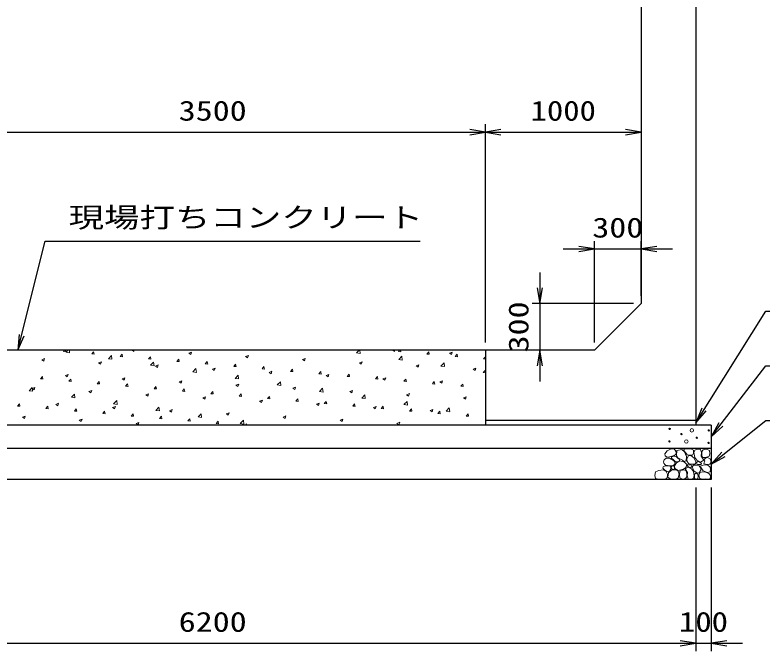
# Model space of a CAD drawing. Units: millimetres at full size. Extents: x 0 to 42050, y 0 to 29700.
# Drawn here: x 19756 to 24551, y 12420 to 16502 of the extents above; entities that cross this region are included whole.
import ezdxf
from ezdxf.enums import TextEntityAlignment as Align

# ---------------------------------------------------------------- set-up
doc = ezdxf.new("R2010")
doc.units = ezdxf.units.MM
for name, color, linetype, lineweight in [('D-DCR-HCHn', 4, 'Continuous', 9), ('D-STR-DIM', 7, 'Continuous', 25), ('D-STR-STRn', 1, 'Continuous', 25), ('D-STR-TXT', 7, 'Continuous', 25)]:
    doc.layers.add(name, color=color, linetype=linetype, lineweight=lineweight)
doc.styles.add('ＭＳ ゴシック', font='')
doc.styles.get('ＭＳ ゴシック').set_extended_font_data('MS Gothic')

# ---------------------------------------------------------------- blocks, each defined once
blk = doc.blocks.new('open_arrow')
at = {"color": 0, "linetype": 'Continuous', "lineweight": -2}
blk.add_lwpolyline([(7.5, 1.25), (0, 0), (7.5, -1.25)], dxfattribs=at)

msp = doc.modelspace()

# ---------------------------------------------------------------- linework, layer by layer
at = {"layer": 'D-DCR-HCHn'}
for p, q in [((20066.46, 14342.241), (20072.971, 14350)), ((20066.463, 14342.227), (20081.645, 14340.899)), ((20081.754, 14340.821), (20080.061, 14350)), ((20084.099, 14338.09), (20095.527, 14350)), ((20084.127, 14338.032), (20106.717, 14334.528)), ((20106.695, 14334.551), (20104.897, 14350)), ((20248.645, 14326.302), (20260.89, 14340.895)), ((20263.938, 14324.881), (20261.002, 14340.802)), ((20507.614, 14350), (20518.656, 14342.552)), ((20518.67, 14342.556), (20521.168, 14350)), ((20871.028, 14330.768), (20888.813, 14337.595)), ((20883.701, 14322.213), (20888.851, 14337.562)), ((21947.977, 14333.262), (21964.037, 14350)), ((21970.573, 14329.723), (21968.214, 14350)), ((22181.973, 14350), (22192.196, 14343.105)), ((22192.21, 14343.109), (22194.522, 14350)), ((22217.429, 14342.015), (22232.611, 14340.687)), ((22217.433, 14342.029), (22224.122, 14350)), ((22232.719, 14340.594), (22230.984, 14350)), ((22399.618, 14326.09), (22411.863, 14340.683)), ((22414.903, 14324.654), (22411.966, 14340.576)), ((22544.57, 14331.32), (22562.355, 14338.147)), ((22557.241, 14322.767), (22562.391, 14338.116)), ((19927.549, 14289.53), (19945.334, 14296.357)), ((19927.574, 14289.494), (19940.209, 14280.972)), ((19940.223, 14280.975), (19945.373, 14296.324)), ((20248.647, 14326.288), (20263.829, 14324.96)), ((20355.178, 14296.048), (20374.962, 14316.666)), ((20355.206, 14295.989), (20377.796, 14292.485)), ((20377.774, 14292.509), (20374.967, 14316.631)), ((20430.83, 14310.363), (20443.075, 14324.956)), ((20430.831, 14310.349), (20446.013, 14309.021)), ((20446.122, 14308.94), (20443.185, 14324.862)), ((20613.014, 14294.424), (20625.26, 14309.017)), ((20613.015, 14294.41), (20628.197, 14293.082)), ((20628.306, 14293), (20625.369, 14308.921)), ((20795.199, 14278.485), (20807.444, 14293.078)), ((20810.49, 14277.06), (20807.553, 14292.981)), ((20871.052, 14330.732), (20883.687, 14322.21)), ((21236.059, 14310.425), (21253.844, 14317.252)), ((21236.083, 14310.389), (21248.718, 14301.867)), ((21248.732, 14301.871), (21253.882, 14317.22)), ((21601.091, 14290.083), (21618.876, 14296.91)), ((21601.114, 14290.047), (21613.748, 14281.525)), ((21613.763, 14281.529), (21618.913, 14296.878)), ((21948.006, 14333.2), (21970.596, 14329.697)), ((22219.056, 14291.22), (22238.84, 14311.839)), ((22219.086, 14291.157), (22241.675, 14287.654)), ((22241.652, 14287.681), (22238.846, 14311.803)), ((22399.613, 14326.076), (22414.795, 14324.748)), ((22544.592, 14331.285), (22557.226, 14322.763)), ((22581.797, 14310.137), (22596.979, 14308.809)), ((22581.802, 14310.151), (22594.047, 14324.744)), ((22597.087, 14308.714), (22594.15, 14324.635)), ((22763.981, 14294.198), (22775, 14293.234)), ((22763.987, 14294.212), (22775, 14307.336)), ((20292.58, 14269.188), (20310.365, 14276.014)), ((20292.605, 14269.151), (20305.24, 14260.629)), ((20305.254, 14260.633), (20310.404, 14275.982)), ((20626.257, 14254.005), (20646.041, 14274.624)), ((20626.286, 14253.946), (20648.875, 14250.443)), ((20648.853, 14250.467), (20646.047, 14274.589)), ((20657.612, 14248.845), (20675.396, 14255.672)), ((20657.636, 14248.809), (20670.27, 14240.287)), ((20670.285, 14240.29), (20675.435, 14255.639)), ((20795.199, 14278.471), (20810.381, 14277.143)), ((20977.383, 14262.532), (20992.565, 14261.203)), ((20977.384, 14262.546), (20989.629, 14277.139)), ((20992.674, 14261.119), (20989.737, 14277.041)), ((21159.567, 14246.593), (21174.749, 14245.264)), ((21159.568, 14246.607), (21171.814, 14261.2)), ((21174.857, 14245.179), (21171.921, 14261.101)), ((21341.753, 14230.667), (21353.998, 14245.261)), ((21357.041, 14229.239), (21354.105, 14245.16)), ((21966.122, 14269.74), (21983.907, 14276.567)), ((21966.145, 14269.704), (21978.779, 14261.182)), ((21978.794, 14261.187), (21983.944, 14276.536)), ((22331.154, 14249.397), (22348.938, 14256.224)), ((22331.176, 14249.362), (22343.81, 14240.84)), ((22343.824, 14240.844), (22348.974, 14256.193)), ((22490.135, 14249.177), (22509.919, 14269.796)), ((22490.165, 14249.115), (22512.755, 14245.611)), ((22512.732, 14245.639), (22509.925, 14269.761)), ((20079.164, 14187.265), (20096.948, 14194.092)), ((20091.837, 14178.71), (20096.988, 14194.059)), ((20897.336, 14211.963), (20917.12, 14232.582)), ((20897.365, 14211.903), (20919.955, 14208.4)), ((20919.932, 14208.424), (20917.126, 14232.547)), ((21022.643, 14228.502), (21040.428, 14235.329)), ((21022.667, 14228.466), (21035.301, 14219.944)), ((21035.315, 14219.948), (21040.466, 14235.297)), ((21341.751, 14230.654), (21356.933, 14229.325)), ((21387.674, 14208.16), (21405.459, 14214.987)), ((21387.697, 14208.124), (21400.332, 14199.602)), ((21400.346, 14199.606), (21405.496, 14214.955)), ((21523.935, 14214.715), (21539.117, 14213.386)), ((21523.938, 14214.728), (21536.183, 14229.321)), ((21539.225, 14213.299), (21536.288, 14229.22)), ((21706.12, 14198.776), (21721.302, 14197.447)), ((21706.122, 14198.789), (21718.368, 14213.382)), ((21721.409, 14197.358), (21718.472, 14213.28)), ((21752.706, 14187.817), (21770.49, 14194.644)), ((21765.377, 14179.264), (21770.527, 14194.613)), ((21888.307, 14182.85), (21900.552, 14197.443)), ((21903.593, 14181.418), (21900.656, 14197.339)), ((22696.185, 14229.055), (22713.97, 14235.882)), ((22696.206, 14229.019), (22708.841, 14220.497)), ((22708.855, 14220.502), (22714.005, 14235.851)), ((22761.214, 14207.135), (22775, 14221.503)), ((22761.244, 14207.072), (22775, 14204.938)), ((19919.519, 14167.123), (19931.764, 14181.716)), ((19919.521, 14167.109), (19934.703, 14165.781)), ((19934.812, 14165.704), (19931.875, 14181.626)), ((20079.189, 14187.229), (20091.823, 14178.706)), ((20101.704, 14151.184), (20113.949, 14165.777)), ((20101.706, 14151.17), (20116.888, 14149.842)), ((20116.996, 14149.764), (20114.059, 14165.685)), ((20283.889, 14135.245), (20296.134, 14149.838)), ((20299.18, 14133.824), (20296.243, 14149.745)), ((20444.195, 14166.922), (20461.98, 14173.749)), ((20444.219, 14166.886), (20456.854, 14158.364)), ((20456.868, 14158.368), (20462.018, 14173.717)), ((20809.227, 14146.579), (20827.011, 14153.406)), ((20809.25, 14146.544), (20821.885, 14138.022)), ((20821.899, 14138.025), (20827.049, 14153.374)), ((21168.415, 14169.921), (21188.199, 14190.539)), ((21168.444, 14169.861), (21191.034, 14166.357)), ((21191.011, 14166.382), (21188.205, 14190.505)), ((21439.494, 14127.878), (21459.278, 14148.497)), ((21462.09, 14124.34), (21459.284, 14148.462)), ((21752.728, 14187.782), (21765.363, 14179.259)), ((21888.304, 14182.837), (21903.486, 14181.508)), ((22070.488, 14166.897), (22085.67, 14165.569)), ((22070.492, 14166.911), (22082.737, 14181.504)), ((22085.777, 14165.478), (22082.84, 14181.399)), ((22117.737, 14167.474), (22135.522, 14174.301)), ((22117.759, 14167.439), (22130.394, 14158.917)), ((22130.408, 14158.921), (22135.558, 14174.27)), ((22252.672, 14150.958), (22267.854, 14149.63)), ((22252.676, 14150.972), (22264.922, 14165.565)), ((22267.961, 14149.537), (22265.024, 14165.459)), ((22434.861, 14135.033), (22447.106, 14149.626)), ((22450.144, 14133.597), (22447.208, 14149.519)), ((22482.768, 14147.132), (22500.553, 14153.959)), ((22482.79, 14147.097), (22495.424, 14138.575)), ((22495.439, 14138.579), (22500.589, 14153.928)), ((19846.695, 14090.664), (19866.478, 14111.283)), ((19865.747, 14105.342), (19883.532, 14112.169)), ((19865.772, 14105.306), (19878.407, 14096.784)), ((19869.29, 14087.126), (19866.484, 14111.248)), ((19878.421, 14096.787), (19883.571, 14112.136)), ((20283.89, 14135.231), (20299.072, 14133.903)), ((20466.073, 14119.306), (20478.318, 14133.899)), ((20466.074, 14119.292), (20481.256, 14117.964)), ((20481.363, 14117.883), (20478.427, 14133.805)), ((20648.258, 14103.367), (20660.503, 14117.96)), ((20648.258, 14103.353), (20663.44, 14102.025)), ((20663.547, 14101.943), (20660.611, 14117.864)), ((20830.443, 14087.428), (20842.688, 14102.021)), ((20845.731, 14086.003), (20842.794, 14101.924)), ((21174.258, 14126.237), (21192.043, 14133.064)), ((21174.281, 14126.201), (21186.916, 14117.679)), ((21186.93, 14117.683), (21192.08, 14133.032)), ((21439.523, 14127.818), (21462.113, 14124.314)), ((21539.289, 14105.894), (21557.074, 14112.721)), ((21539.312, 14105.859), (21551.946, 14097.337)), ((21551.961, 14097.341), (21557.111, 14112.69)), ((21710.573, 14085.836), (21730.357, 14106.455)), ((21733.169, 14082.298), (21730.363, 14106.42)), ((22434.856, 14135.019), (22450.038, 14133.691)), ((22617.04, 14119.08), (22632.222, 14117.752)), ((22617.046, 14119.094), (22629.291, 14133.687)), ((22632.328, 14117.657), (22629.391, 14133.578)), ((19846.723, 14090.607), (19869.313, 14087.103)), ((20117.774, 14048.621), (20137.557, 14069.24)), ((20140.369, 14045.083), (20137.563, 14069.206)), ((20230.779, 14084.999), (20248.563, 14091.826)), ((20230.803, 14084.963), (20243.438, 14076.441)), ((20243.452, 14076.445), (20248.602, 14091.794)), ((20595.81, 14064.656), (20613.595, 14071.483)), ((20595.834, 14064.621), (20608.468, 14056.099)), ((20608.482, 14056.102), (20613.633, 14071.451)), ((20830.442, 14087.414), (20845.624, 14086.086)), ((20960.841, 14044.314), (20978.626, 14051.141)), ((20973.513, 14035.76), (20978.663, 14051.109)), ((21012.626, 14071.475), (21027.808, 14070.147)), ((21012.627, 14071.489), (21024.872, 14086.082)), ((21027.915, 14070.062), (21024.978, 14085.984)), ((21194.81, 14055.536), (21209.992, 14054.208)), ((21194.812, 14055.55), (21207.057, 14070.143)), ((21210.099, 14054.122), (21207.162, 14070.044)), ((21376.997, 14039.611), (21389.242, 14054.204)), ((21392.283, 14038.182), (21389.346, 14054.103)), ((21710.602, 14085.775), (21733.192, 14082.271)), ((21904.321, 14085.552), (21922.105, 14092.378)), ((21904.343, 14085.516), (21916.977, 14076.994)), ((21916.991, 14076.999), (21922.141, 14092.348)), ((21981.652, 14043.794), (22001.436, 14064.412)), ((22004.248, 14040.255), (22001.442, 14064.378)), ((22269.352, 14065.209), (22287.137, 14072.036)), ((22269.373, 14065.174), (22282.008, 14056.652)), ((22282.022, 14056.656), (22287.172, 14072.005)), ((22634.383, 14044.866), (22652.168, 14051.693)), ((22647.053, 14036.314), (22652.203, 14051.663)), ((19772.578, 13992.006), (19784.823, 14006.599)), ((19787.869, 13990.587), (19784.933, 14006.509)), ((20017.362, 14003.076), (20035.147, 14009.903)), ((20017.387, 14003.041), (20030.021, 13994.518)), ((20030.035, 13994.522), (20035.185, 14009.871)), ((20117.802, 14048.564), (20140.392, 14045.06)), ((20388.853, 14006.579), (20408.637, 14027.198)), ((20388.881, 14006.521), (20411.471, 14003.017)), ((20411.449, 14003.041), (20408.642, 14027.164)), ((20960.865, 14044.278), (20973.499, 14035.756)), ((21325.873, 14023.971), (21343.657, 14030.798)), ((21325.895, 14023.936), (21338.53, 14015.414)), ((21338.544, 14015.418), (21343.694, 14030.767)), ((21376.994, 14039.597), (21392.176, 14038.269)), ((21559.178, 14023.658), (21574.36, 14022.33)), ((21559.181, 14023.671), (21571.426, 14038.265)), ((21574.467, 14022.242), (21571.53, 14038.163)), ((21690.904, 14003.629), (21708.689, 14010.456)), ((21690.926, 14003.594), (21703.561, 13995.071)), ((21703.575, 13995.076), (21708.725, 14010.425)), ((21741.362, 14007.719), (21756.544, 14006.391)), ((21741.366, 14007.732), (21753.611, 14022.326)), ((21756.65, 14006.301), (21753.714, 14022.223)), ((21923.551, 13991.793), (21935.796, 14006.386)), ((21938.834, 13990.361), (21935.897, 14006.282)), ((21981.681, 14043.732), (22004.271, 14040.229)), ((22252.731, 14001.751), (22272.515, 14022.37)), ((22252.76, 14001.689), (22275.35, 13998.186)), ((22275.327, 13998.213), (22272.521, 14022.335)), ((22634.404, 14044.832), (22647.039, 14036.309)), ((19772.58, 13991.992), (19787.762, 13990.663)), ((19954.763, 13976.066), (19967.008, 13990.66)), ((19954.764, 13976.053), (19969.946, 13974.724)), ((19970.053, 13974.647), (19967.117, 13990.569)), ((20136.947, 13960.127), (20149.192, 13974.72)), ((20136.948, 13960.114), (20152.13, 13958.785)), ((20152.237, 13958.707), (20149.3, 13974.628)), ((20319.132, 13944.188), (20331.377, 13958.781)), ((20334.421, 13942.767), (20331.484, 13958.688)), ((20382.394, 13982.734), (20400.178, 13989.56)), ((20382.417, 13982.698), (20395.052, 13974.176)), ((20395.066, 13974.18), (20400.216, 13989.529)), ((20659.932, 13964.537), (20679.716, 13985.156)), ((20659.96, 13964.478), (20682.55, 13960.975)), ((20682.528, 13960.999), (20679.721, 13985.121)), ((20747.425, 13962.391), (20765.21, 13969.218)), ((20747.448, 13962.356), (20760.083, 13953.834)), ((20760.097, 13953.837), (20765.247, 13969.186)), ((21923.546, 13991.78), (21938.728, 13990.452)), ((22055.935, 13983.286), (22073.72, 13990.113)), ((22055.957, 13983.251), (22068.592, 13974.729)), ((22068.606, 13974.733), (22073.756, 13990.082)), ((22105.731, 13975.841), (22120.913, 13974.513)), ((22105.735, 13975.854), (22117.98, 13990.447)), ((22121.018, 13974.421), (22118.081, 13990.342)), ((22287.915, 13959.902), (22303.097, 13958.574)), ((22287.92, 13959.915), (22300.165, 13974.508)), ((22303.202, 13958.48), (22300.265, 13974.402)), ((22420.967, 13962.943), (22438.752, 13969.77)), ((22420.988, 13962.909), (22433.622, 13954.387)), ((22433.636, 13954.391), (22438.787, 13969.74)), ((22470.105, 13943.976), (22482.35, 13958.569)), ((22485.386, 13942.54), (22482.449, 13958.462)), ((22523.81, 13959.709), (22543.594, 13980.328)), ((22523.839, 13959.647), (22546.429, 13956.143)), ((22546.406, 13956.171), (22543.6, 13980.293)), ((19803.946, 13921.153), (19821.73, 13927.98)), ((19803.97, 13921.118), (19816.605, 13912.596)), ((19816.619, 13912.599), (19821.769, 13927.948)), ((20168.977, 13900.811), (20186.762, 13907.638)), ((20181.65, 13892.257), (20186.8, 13907.606)), ((20319.132, 13944.175), (20334.314, 13942.846)), ((20501.317, 13928.249), (20513.562, 13942.842)), ((20501.317, 13928.236), (20516.499, 13926.907)), ((20516.605, 13926.826), (20513.668, 13942.748)), ((20683.501, 13912.31), (20695.746, 13926.903)), ((20683.501, 13912.297), (20698.683, 13910.968)), ((20698.789, 13910.886), (20695.852, 13926.807)), ((20865.686, 13896.371), (20877.931, 13910.964)), ((20880.972, 13894.946), (20878.036, 13910.867)), ((20931.011, 13922.494), (20950.795, 13943.113)), ((20931.039, 13922.435), (20953.629, 13918.932)), ((20953.607, 13918.957), (20950.8, 13943.079)), ((21112.456, 13942.048), (21130.241, 13948.875)), ((21112.479, 13942.013), (21125.114, 13933.491)), ((21125.128, 13933.495), (21130.278, 13948.844)), ((21477.488, 13921.706), (21495.272, 13928.533)), ((21477.51, 13921.671), (21490.144, 13913.149)), ((21490.158, 13913.153), (21495.309, 13928.502)), ((21842.519, 13901.363), (21860.304, 13908.19)), ((21855.189, 13892.811), (21860.339, 13908.16)), ((22470.099, 13943.963), (22485.281, 13942.634)), ((22652.283, 13928.024), (22667.465, 13926.695)), ((22652.289, 13928.037), (22664.534, 13942.63)), ((22667.57, 13926.6), (22664.633, 13942.521)), ((20169.001, 13900.775), (20181.636, 13892.253)), ((20534.008, 13880.468), (20551.793, 13887.295)), ((20534.032, 13880.433), (20546.666, 13871.911)), ((20546.68, 13871.915), (20551.83, 13887.264)), ((20865.685, 13896.357), (20880.867, 13895.029)), ((21047.869, 13880.418), (21063.051, 13879.09)), ((21047.871, 13880.432), (21060.116, 13895.025)), ((21063.156, 13879.005), (21060.22, 13894.927)), ((21202.09, 13880.452), (21221.874, 13901.071)), ((21202.118, 13880.393), (21224.708, 13876.889)), ((21224.686, 13876.914), (21221.88, 13901.037)), ((21234.676, 13870), (21242.3, 13879.086)), ((21244.061, 13870), (21242.403, 13878.987)), ((21842.541, 13901.328), (21855.175, 13892.806)), ((22207.55, 13881.021), (22225.335, 13887.847)), ((22207.571, 13880.986), (22220.206, 13872.464)), ((22220.22, 13872.468), (22225.37, 13887.817))]:
    msp.add_line(p, q, dxfattribs=at)
for points in [[(23992.988, 13679.601), (23999.036, 13685.086), (24000.103, 13690.792), (23996.586, 13703.305), (23986.29, 13717.61), (23963.996, 13716.105), (23942.429, 13705.811), (23927.805, 13685.597), (23929.979, 13672.456), (23936.98, 13665.716), (23948.231, 13663.215), (23964.489, 13667.483), (23985.711, 13674.481)], [(24155.31, 13713.906), (24162.244, 13693.102), (24159.933, 13669.988), (24176.113, 13644.562), (24155.31, 13633.005), (24132.195, 13644.562), (24118.327, 13663.053), (24113.704, 13693.102), (24118.327, 13709.283), (24132.195, 13716.217)], [(24173.802, 13711.594), (24194.605, 13716.217), (24213.096, 13706.971), (24215.408, 13686.168), (24210.785, 13669.988), (24187.67, 13663.053), (24171.49, 13663.053), (24164.556, 13674.611), (24164.556, 13700.037)], [(24020.202, 13645.711), (24018.546, 13639.566), (24012.989, 13635.193), (24000.81, 13633.302), (23989.695, 13639.802), (23979.408, 13649.138), (23970.142, 13657.333), (23970.365, 13663.462), (23976.264, 13668.875), (23990.797, 13670.356), (24003.53, 13664.383), (24012.989, 13655.165), (24017.719, 13650.556)], [(24051.553, 13636.214), (24064.311, 13640.569), (24065.575, 13668.678), (24052.488, 13697.359), (24035.552, 13713.536), (24003.597, 13707.032), (24000.867, 13671.913), (24011.184, 13659.876), (24039.261, 13644.301)], [(24116.015, 13658.431), (24127.573, 13630.693), (24118.327, 13619.136), (24090.589, 13619.136), (24079.032, 13623.759), (24067.475, 13639.939), (24067.475, 13653.808), (24079.032, 13672.299), (24092.901, 13674.611)], [(23931.628, 13611.832), (23926.312, 13616.874), (23919.524, 13625.68), (23917.855, 13633.275), (23921.856, 13647.685), (23935.912, 13658.67), (23956.093, 13657.89), (23983.302, 13643.001), (23992.914, 13630.757), (23989.848, 13616.784), (23980.222, 13610.04), (23971.401, 13609.145), (23957.637, 13609.524), (23944.192, 13611.002)], [(24011.797, 13579.532), (24047.171, 13586.129), (24062.218, 13598.266), (24066.97, 13617.263), (24052.287, 13631.629), (24023.677, 13639.69), (24002.03, 13626.761), (23988.039, 13609.347), (23991.998, 13591.67)], [(24150.687, 13633.005), (24162.244, 13623.759), (24157.621, 13616.824), (24141.441, 13616.824), (24134.507, 13619.136), (24129.884, 13628.382), (24136.818, 13635.316)], [(24217.719, 13653.808), (24224.654, 13633.005), (24215.408, 13619.136), (24192.293, 13616.824), (24176.512, 13623.599), (24183.048, 13639.939), (24178.425, 13649.185), (24187.67, 13658.431), (24201.539, 13663.053)], [(23915.028, 13522.493), (23930.163, 13524.274), (23940.134, 13529.787), (23944.165, 13542.722), (23944.055, 13554.963), (23934.828, 13571.678), (23916.758, 13582.822), (23889.269, 13578.403), (23867.547, 13570.334), (23862.357, 13546.125), (23866.97, 13528.257), (23888.116, 13522.877)], [(23947.403, 13570.331), (23957.105, 13575.079), (23964.11, 13583.822), (23964.281, 13595.084), (23960.058, 13605.627), (23944.811, 13607.625), (23929.946, 13608.018), (23915.519, 13602.512), (23913.151, 13593.273), (23925.46, 13582.195), (23940.445, 13573.15)], [(24012.648, 13573.637), (23997.694, 13582.556), (23971.56, 13582.292), (23950.07, 13563.525), (23946.357, 13534.899), (23960.147, 13524.245), (23996.902, 13521.871), (24013.269, 13531.633), (24017.828, 13554.06)], [(23975.029, 13585.265), (23970.817, 13588.446), (23967.314, 13593.505), (23967.19, 13600.431), (23971.586, 13606.067), (23979.231, 13607.977), (23985.644, 13606.179), (23987.296, 13600.442), (23988.104, 13594.835), (23987.119, 13587.456), (23981.025, 13584.127)], [(24060.412, 13527.783), (24041.15, 13523.503), (24024.028, 13532.064), (24021.888, 13551.326), (24024.032, 13574.878), (24047.571, 13582.327), (24062.553, 13578.603), (24068.973, 13562.027), (24068.973, 13538.484)], [(24077.534, 13525.643), (24071.114, 13544.905), (24073.254, 13566.308), (24058.272, 13589.85), (24077.534, 13600.551), (24098.937, 13589.85), (24111.778, 13572.728), (24116.059, 13544.905), (24111.778, 13529.924), (24098.937, 13523.503)], [(24081.815, 13600.551), (24071.114, 13609.112), (24075.394, 13615.533), (24090.376, 13615.533), (24096.796, 13613.393), (24101.077, 13604.832), (24094.656, 13598.411)], [(24113.918, 13577.009), (24103.217, 13602.692), (24111.778, 13613.393), (24137.461, 13613.393), (24148.162, 13609.112), (24158.863, 13594.131), (24158.863, 13581.289), (24148.162, 13564.167), (24135.321, 13562.027)], [(24165.284, 13523.503), (24150.302, 13529.924), (24146.022, 13551.326), (24154.583, 13566.308), (24169.565, 13570.588), (24188.827, 13568.448), (24210.229, 13559.887), (24220.93, 13547.045), (24220.93, 13532.064), (24214.51, 13523.503), (24188.827, 13525.643)], [(24173.845, 13577.009), (24156.723, 13602.692), (24158.863, 13609.112), (24182.406, 13615.533), (24203.808, 13613.393), (24218.79, 13600.551), (24220.93, 13585.57), (24218.79, 13570.588), (24201.668, 13566.308)], [(24118.199, 13529.924), (24118.199, 13555.606), (24128.9, 13562.027), (24139.601, 13555.606), (24141.741, 13540.625), (24139.601, 13527.783), (24124.619, 13523.503)]]:
    msp.add_lwpolyline(points, close=True, dxfattribs=at)
msp.add_lwpolyline([(24081.568, 13718.547), (24098.907, 13716.446), (24110.742, 13708.701), (24110.374, 13689.819), (24104.486, 13676.087), (24089.975, 13676.185), (24069.893, 13679.153), (24060.201, 13693.689), (24050.918, 13703.492), (24048.116, 13714.345), (24060.901, 13718.547), (24081.918, 13718.547)], dxfattribs=at)
for centre, radius in [((23957.803, 13845.221), 4.5), ((24033.437, 13812.459), 4.5), ((24099.996, 13836.145), 11.25), ((24208.909, 13836.145), 4.5), ((23956.091, 13764.955), 4.5), ((24065.004, 13764.955), 11.25), ((24131.563, 13788.641), 4.5), ((24207.197, 13755.879), 4.5)]:
    msp.add_circle(centre, radius, dxfattribs=at)
at = {"layer": 'D-STR-DIM'}
for p, q in [((22775, 14400), (22775, 15800)), ((22775, 14400), (22775, 15800)), ((19275, 15750), (22775, 15750)), ((22775, 15750), (23775, 15750)), ((23475, 14400), (23475, 15050)), ((23775, 14700), (23775, 15050)), ((23275, 15000), (23975, 15000)), ((23125, 14850), (23125, 14150)), ((23725, 14650), (23075, 14650)), ((23425, 14350), (23075, 14350)), ((24125, 13470), (24125, 12420)), ((24125, 13470), (24125, 12420)), ((24225, 13470), (24225, 12420)), ((17925, 12470), (24125, 12470)), ((23925, 12470), (24425, 12470))]:
    msp.add_line(p, q, dxfattribs=at)
at = {"layer": 'D-STR-STRn'}
for p, q in [((24125, 19700), (24125, 13900)), ((23775, 19050), (23775, 14650)), ((23775, 14650), (23475, 14350)), ((23475, 14350), (18575, 14350)), ((22775, 14350), (22775, 13870)), ((24225, 13870), (17825, 13870)), ((24125, 13900), (22775, 13900)), ((24125, 13900), (24125, 13870)), ((24225, 13870), (24225, 13520)), ((24225, 13720), (17825, 13720)), ((24225, 13520), (17825, 13520))]:
    msp.add_line(p, q, dxfattribs=at)
at = {"layer": 'D-STR-TXT'}
for points in [[(19775, 14350), (19950, 15050), (20050, 15050), (22356.345, 15050)], [(24125, 13885), (24575, 14600), (24675, 14600), (27208.756, 14600)], [(24225, 13795), (24575, 14250), (24675, 14250), (26526.523, 14250)], [(24225, 13620), (24575, 13900), (24675, 13900), (25339.721, 13900)]]:
    msp.add_lwpolyline(points, dxfattribs=at)

# ---------------------------------------------------------------- block references
at = {"layer": 'D-STR-DIM', "xscale": 13.3, "yscale": 13.3}
for p, rotation in [((22775, 15750), 180), ((23775, 15750), 180), ((23475, 15000), 180), ((23125, 14650), 90), ((23125, 14350), 270), ((24125, 12470), 180), ((24125, 12470), 180)]:
    msp.add_blockref('open_arrow', p, dxfattribs=dict(at, rotation=rotation))
for p in [(22775, 15750), (23775, 15000), (24225, 12470)]:
    msp.add_blockref('open_arrow', p, dxfattribs=at)
at = {"layer": 'D-STR-TXT', "xscale": 13.3, "yscale": 13.3}
for p, rotation in [((19775, 14350), 76), ((24125, 13885), 57.8), ((24225, 13795), 52.4), ((24225, 13620), 38.7)]:
    msp.add_blockref('open_arrow', p, dxfattribs=dict(at, rotation=rotation))

# ---------------------------------------------------------------- texts
at = {"layer": 'D-STR-DIM', "style": 'ＭＳ ゴシック'}
for s, width, p in [('3500', 1.25, (21025, 15887.5)), ('1000', 1.2, (23275, 15887.5)), ('300', 1.25, (23625, 15137.5)), ('6200', 1.25, (21025, 12607.5)), ('100', 1.2, (24175, 12607.5))]:
    msp.add_text(s, height=128.3, dxfattribs=dict(at, width=width)).set_placement(p, align=Align.MIDDLE_CENTER)
at = {"layer": 'D-STR-DIM', "style": 'ＭＳ ゴシック', "width": 1.25}
msp.add_text('300', height=128.3, rotation=90, dxfattribs=at).set_placement((22987.5, 14500), align=Align.MIDDLE_CENTER)
at = {"layer": 'D-STR-TXT', "style": 'ＭＳ ゴシック', "width": 1.3}
msp.add_text('現場打ちコンクリート', height=128.3, dxfattribs=at).set_placement((20100, 15100), align=Align.BOTTOM_LEFT)

doc.saveas('drawing.dxf')
